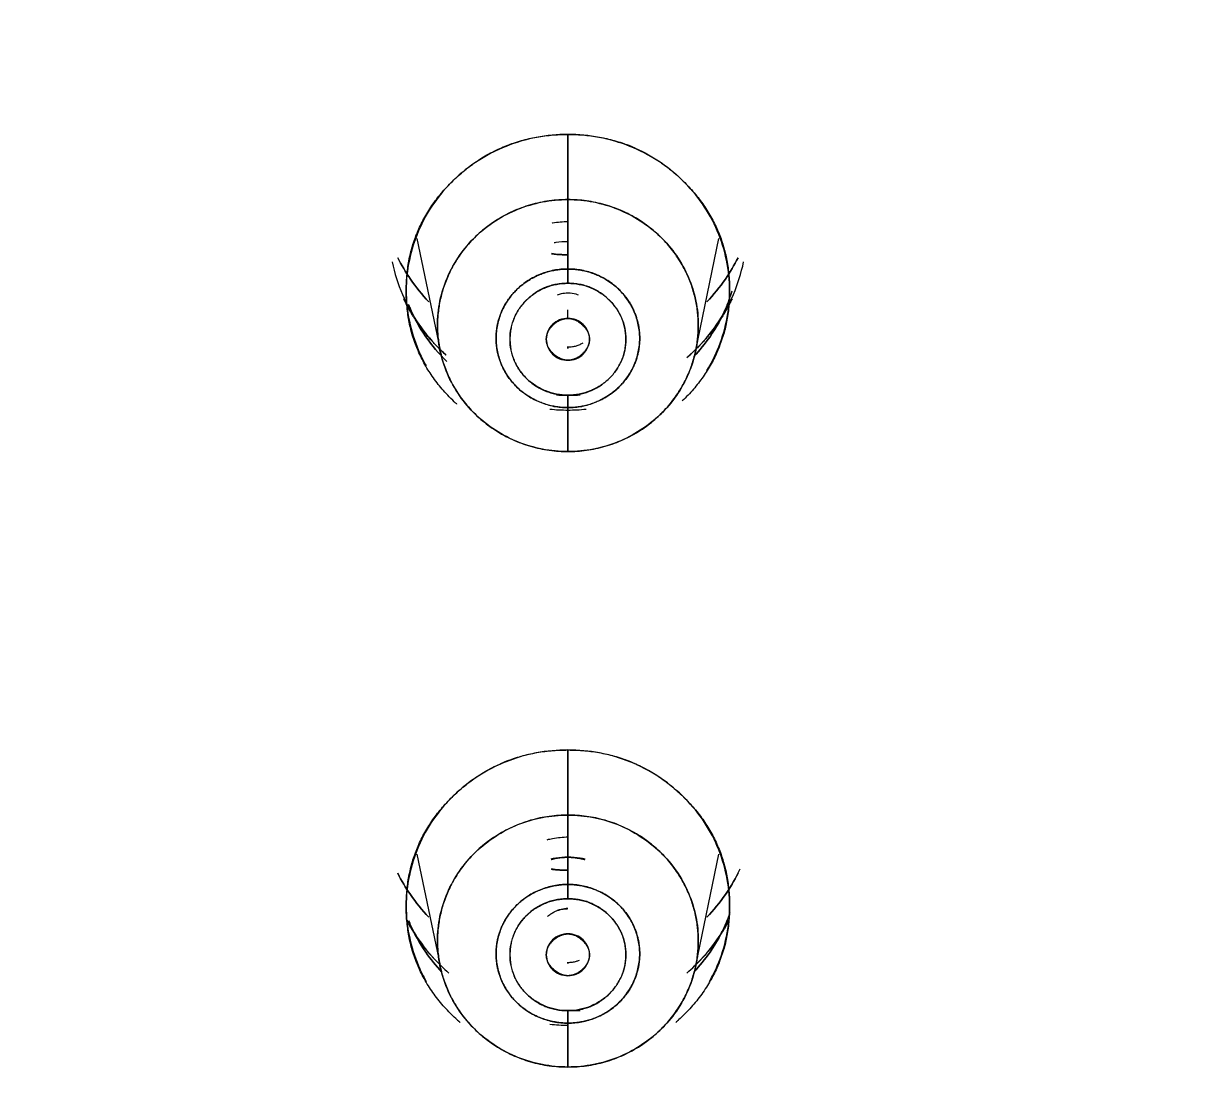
# Model space of a CAD drawing. Header units: inches. Extents: x 1105 to 1525, y -292 to 302.
# Drawn here: x 1197.06 to 1209.11, y 72.6 to 83.61 of the extents above; entities that cross this region are included whole.
import ezdxf

# ---------------------------------------------------------------- set-up
doc = ezdxf.new("R2010")
doc.units = ezdxf.units.IN
doc.header["$LTSCALE"] = 2.42
doc.header["$MEASUREMENT"] = 0
doc.header["$PDMODE"] = 3
doc.header["$PDSIZE"] = 0.3125
doc.layers.get('0').update_dxf_attribs({"linetype": 'CONTINUOUS'})
doc.layers.get('Defpoints').update_dxf_attribs({"linetype": 'CONTINUOUS'})
doc.layers.add('DIM', color=3, linetype='CONTINUOUS', lineweight=18)
doc.styles.get("Standard").update_dxf_attribs({"font": 'arial.ttf', "width": 0.8})
doc.dimstyles.new('ISO-25', dxfattribs={"dimtxt": 5, "dimasz": 2.5, "dimexe": 1.25, "dimexo": 0.625, "dimgap": 2, "dimtad": 1, "dimtih": 1, "dimtoh": 1, "dimdec": 1, "dimdsep": 46, "dimtxsty": 'Standard', "dimcen": 0, "dimclrd": 3, "dimclre": 3, "dimclrt": 4, "dimadec": 0, "dimazin": 0, "dimtfac": 1, "dimtdec": 1, "dimtmove": 0, "dimatfit": 3, "dimfxl": 1, "dimarcsym": 0})

# ---------------------------------------------------------------- blocks, each defined once
blk = doc.blocks.new('*D3')
at = {"layer": 'Defpoints', "color": 0, "transparency": 16777216}
for p in [(1279.036, 140.16), (1143.365, 34.026), (1279.036, 34.019)]:
    blk.add_point(p, dxfattribs=at)
at = {"layer": 'DIM', "color": 3, "lineweight": -2, "transparency": 16777216}
for p, q in [((1143.365, 34.651), (1143.365, 141.41)), ((1279.036, 34.644), (1279.036, 141.41)), ((1148.365, 140.16), (1202.64, 140.16)), ((1274.036, 140.16), (1219.761, 140.16))]:
    blk.add_line(p, q, dxfattribs=at)
at = {"layer": 'DIM', "color": 3, "transparency": 16777216}
for points in [[(1148.365, 140.993), (1148.365, 139.326), (1143.365, 140.16)], [(1274.036, 140.993), (1274.036, 139.326), (1279.036, 140.16)]]:
    blk.add_solid(points, dxfattribs=at)
at = {"layer": 'DIM', "color": 4, "transparency": 16777216, "insert": (1211.201, 140.16), "char_height": 5, "attachment_point": 5}
blk.add_mtext('135.7', dxfattribs=at)

msp = doc.modelspace()

# ---------------------------------------------------------------- linework, layer by layer
at = {"linetype": 'Continuous', "lineweight": 18, "extrusion": (0, 1, 0)}
for p, q in [((1201.137, 81.376), (1201.376, 80.22)), ((1204.025, 80.22), (1204.264, 81.376)), ((1201.137, 75.001), (1201.376, 73.845)), ((1204.025, 73.845), (1204.264, 75.001))]:
    msp.add_line(p, q, dxfattribs=at)
at = {"linetype": 'Continuous', "lineweight": 18}
for points, degree, knots in [([(1211.201, 97.587), (1208.989, 97.587), (1204.567, 97.377), (1197.996, 96.435), (1191.554, 94.877), (1185.3, 92.715), (1179.296, 89.972), (1173.599, 86.674), (1168.264, 82.852), (1163.343, 78.543), (1158.882, 73.79), (1154.926, 68.637), (1151.511, 63.134), (1148.672, 57.334), (1146.434, 51.293), (1144.82, 45.07), (1143.846, 38.724), (1143.628, 34.452), (1143.628, 32.316)], 3, [0, 0, 0, 0, 0.0625, 0.125, 0.1875, 0.25, 0.3125, 0.375, 0.4375, 0.5, 0.5625, 0.625, 0.6875, 0.75, 0.8125, 0.875, 0.9375, 1, 1, 1, 1]), ([(1143.628, 32.316), (1143.628, 33.384), (1143.683, 35.52), (1143.927, 38.716), (1144.333, 41.897), (1145.089, 46.107), (1146.435, 51.293), (1148.671, 57.334), (1151.513, 63.133), (1154.925, 68.637), (1158.884, 73.789), (1163.342, 78.544), (1168.266, 82.851), (1175.377, 87.949), (1185.175, 93.007), (1195.807, 96.122), (1204.567, 97.376), (1208.989, 97.587), (1211.201, 97.587)], 3, [0, 0, 0, 0, 0.03125, 0.0625, 0.09375, 0.125, 0.1875, 0.25, 0.3125, 0.375, 0.4375, 0.5, 0.5625, 0.625, 0.75, 0.875, 0.9375, 1, 1, 1, 1]), ([(1211.201, 96.342), (1204.652, 96.342), (1191.804, 93.873), (1179.702, 89.031), (1174.255, 85.516), (1168.81, 82.002), (1159.547, 73.055), (1152.269, 62.535), (1147.256, 50.845), (1144.7, 38.434), (1144.7, 32.107)], 2, [0, 0, 0, 0.125, 0.25, 0.375, 0.375, 0.5, 0.625, 0.75, 0.875, 1, 1, 1]), ([(1195.817, 93.394), (1202.015, 94.846), (1208.388, 95.111), (1213.318, 95.316), (1218.223, 94.804), (1224.622, 94.135), (1230.757, 92.275), (1238.11, 90.045), (1244.729, 86.221), (1251.525, 82.295), (1257.155, 76.908), (1262.782, 71.525), (1266.914, 64.997), (1271.044, 58.472), (1273.44, 51.181), (1275.835, 43.891), (1276.356, 36.257), (1276.877, 28.632), (1275.497, 21.105), (1274.115, 13.574), (1270.908, 6.579), (1268.052, 0.347), (1263.883, -5.15), (1257.961, -12.96), (1249.886, -18.696), (1244.869, -22.26), (1239.241, -24.844)], 2, [0, 0, 0, 0.125, 0.125, 0.1875, 0.1875, 0.25, 0.25, 0.3125, 0.3125, 0.375, 0.375, 0.4375, 0.4375, 0.5, 0.5, 0.5625, 0.5625, 0.625, 0.625, 0.6875, 0.6875, 0.75, 0.75, 0.875, 0.875, 1, 1, 1]), ([(1239.241, -24.844), (1239.945, -24.521), (1241.272, -23.883), (1243.174, -22.889), (1245.001, -21.861), (1246.885, -20.721), (1248.901, -19.401), (1251.067, -17.862), (1253.381, -16.063), (1255.852, -13.947), (1258.478, -11.445), (1261.219, -8.502), (1263.993, -5.097), (1266.701, -1.233), (1269.256, 3.091), (1271.566, 7.863), (1273.516, 12.997), (1275.013, 18.357), (1276.016, 23.822), (1276.519, 29.339), (1276.519, 34.879), (1276.016, 40.4), (1275.013, 45.856), (1273.519, 51.206), (1271.546, 56.409), (1269.108, 61.424), (1266.224, 66.213), (1262.916, 70.741), (1259.21, 74.971), (1255.137, 78.868), (1250.725, 82.407), (1245.994, 85.568), (1241.004, 88.308), (1235.91, 90.561), (1230.9, 92.3), (1226.102, 93.564), (1221.565, 94.42), (1217.342, 94.931), (1213.501, 95.163), (1210.069, 95.186), (1207.014, 95.06), (1204.285, 94.831), (1201.84, 94.532), (1199.657, 94.187), (1197.676, 93.811), (1196.425, 93.537), (1195.817, 93.394)], 3, [0, 0, 0, 0, 0.012202, 0.023189, 0.033858, 0.045296, 0.057999, 0.071972, 0.087381, 0.104481, 0.123651, 0.145097, 0.168608, 0.193819, 0.220656, 0.249232, 0.279085, 0.309194, 0.339088, 0.368937, 0.398843, 0.428755, 0.458652, 0.488547, 0.518447, 0.548347, 0.57824, 0.608136, 0.638049, 0.667943, 0.697772, 0.727718, 0.757896, 0.787508, 0.81533, 0.841142, 0.865293, 0.887639, 0.907732, 0.925508, 0.941345, 0.955585, 0.96839, 0.979913, 0.990205, 1, 1, 1, 1]), ([(1275.847, 28.397), (1275.855, 28.506), (1276.042, 31.393), (1276.001, 37.08), (1274.791, 45.363), (1272.449, 53.418), (1269.02, 61.1), (1264.562, 68.273), (1259.157, 74.81), (1252.9, 80.594), (1245.902, 85.522), (1238.289, 89.508), (1230.196, 92.479), (1221.759, 94.387), (1213.124, 95.194), (1204.448, 94.882), (1198.741, 93.93), (1195.937, 93.274)], 3, [0, 0, 0, 0, 0.002813, 0.073998, 0.145197, 0.216398, 0.287593, 0.358788, 0.429985, 0.501178, 0.572361, 0.643545, 0.714738, 0.785869, 0.857235, 0.928659, 1, 1, 1, 1]), ([(1195.887, 93.19), (1196.492, 93.332), (1197.738, 93.605), (1199.71, 93.979), (1201.883, 94.322), (1204.316, 94.62), (1207.033, 94.848), (1210.074, 94.973), (1213.49, 94.95), (1217.314, 94.719), (1221.518, 94.21), (1226.034, 93.358), (1230.81, 92.1), (1235.796, 90.369), (1240.867, 88.127), (1245.834, 85.4), (1250.543, 82.252), (1254.935, 78.73), (1258.989, 74.851), (1262.678, 70.64), (1265.971, 66.134), (1268.842, 61.366), (1271.269, 56.374), (1273.233, 51.195), (1274.72, 45.87), (1275.718, 40.438), (1276.219, 34.943), (1276.219, 29.429), (1275.719, 23.937), (1274.72, 18.497), (1273.23, 13.162), (1271.289, 8.051), (1268.99, 3.302), (1266.446, -1.003), (1263.75, -4.849), (1260.989, -8.238), (1258.26, -11.168), (1255.647, -13.658), (1253.187, -15.765), (1250.884, -17.555), (1248.728, -19.088), (1246.721, -20.401), (1244.846, -21.536), (1243.027, -22.56), (1241.133, -23.549), (1239.813, -24.184), (1239.113, -24.505)], 3, [0, 0, 0, 0, 0.009795, 0.020087, 0.03161, 0.044415, 0.058655, 0.074492, 0.092268, 0.112361, 0.134707, 0.158858, 0.18467, 0.212492, 0.242104, 0.272282, 0.302228, 0.332057, 0.361951, 0.391864, 0.42176, 0.451653, 0.481553, 0.511453, 0.541348, 0.571245, 0.601157, 0.631063, 0.660912, 0.690806, 0.720915, 0.750768, 0.779344, 0.806181, 0.831392, 0.854903, 0.876349, 0.895519, 0.912619, 0.928028, 0.942001, 0.954704, 0.966142, 0.976811, 0.987798, 1, 1, 1, 1]), ([(1238.926, -24.204), (1244.594, -21.601), (1249.636, -17.993), (1253.679, -15.099), (1257.214, -11.632), (1261.748, -7.184), (1265.281, -1.952), (1269.377, 4.114), (1271.926, 10.932), (1274.313, 17.314), (1275.221, 24.04), (1276.204, 31.32), (1275.41, 38.624), (1274.478, 47.195), (1271.171, 55.203), (1268.094, 62.655), (1263.166, 69.11), (1259.017, 74.545), (1253.753, 79.002), (1248.176, 83.723), (1241.629, 87.101), (1235.346, 90.344), (1228.485, 92.185), (1218.496, 94.865), (1208.135, 94.39), (1201.98, 94.108), (1195.989, 92.705)], 2, [0, 0, 0, 0.125, 0.125, 0.1875, 0.1875, 0.25, 0.25, 0.3125, 0.3125, 0.375, 0.375, 0.4375, 0.4375, 0.5, 0.5, 0.5625, 0.5625, 0.625, 0.625, 0.6875, 0.6875, 0.75, 0.75, 0.875, 0.875, 1, 1, 1]), ([(1195.989, 92.705), (1196.681, 92.867), (1198.001, 93.154), (1199.941, 93.514), (1201.848, 93.812), (1203.864, 94.068), (1206.081, 94.278), (1208.538, 94.424), (1211.258, 94.481), (1214.287, 94.415), (1217.665, 94.179), (1221.39, 93.718), (1225.413, 92.977), (1229.663, 91.91), (1234.077, 90.476), (1238.587, 88.642), (1243.083, 86.403), (1247.409, 83.81), (1251.422, 80.959), (1255.075, 77.927), (1258.424, 74.708), (1261.577, 71.202), (1264.604, 67.271), (1267.483, 62.819), (1270.107, 57.845), (1272.33, 52.456), (1274.036, 46.829), (1275.168, 41.173), (1275.735, 35.705), (1275.811, 30.574), (1275.491, 25.797), (1274.836, 21.258), (1273.845, 16.787), (1272.478, 12.274), (1270.697, 7.727), (1268.522, 3.274), (1266.041, -0.911), (1263.375, -4.71), (1260.618, -8.09), (1257.835, -11.072), (1255.092, -13.667), (1252.471, -15.879), (1250.029, -17.736), (1247.779, -19.294), (1245.71, -20.607), (1243.81, -21.721), (1242.074, -22.664), (1240.467, -23.48), (1239.433, -23.971), (1238.926, -24.204)], 3, [0, 0, 0, 0, 0.011269, 0.021419, 0.031278, 0.041852, 0.053605, 0.066538, 0.08081, 0.096678, 0.114498, 0.1344, 0.156117, 0.179301, 0.203861, 0.229789, 0.256714, 0.283873, 0.310306, 0.335514, 0.360061, 0.38505, 0.41157, 0.440282, 0.471001, 0.502948, 0.535235, 0.566974, 0.597228, 0.625207, 0.651, 0.675617, 0.700265, 0.725877, 0.752635, 0.779868, 0.806498, 0.831609, 0.855023, 0.876985, 0.897373, 0.915773, 0.93207, 0.946569, 0.959582, 0.971263, 0.981756, 0.991115, 1, 1, 1, 1]), ([(1202.701, 82.455), (1202.591, 82.455), (1202.481, 82.444), (1202.266, 82.403), (1202.161, 82.372), (1201.958, 82.291), (1201.861, 82.241), (1201.679, 82.123), (1201.594, 82.056), (1201.439, 81.906), (1201.369, 81.824), (1201.247, 81.648), (1201.196, 81.554), (1201.112, 81.358), (1201.08, 81.257), (1201.037, 81.049), (1201.026, 80.943), (1201.026, 80.731), (1201.037, 80.625), (1201.08, 80.418), (1201.112, 80.316), (1201.177, 80.163), (1201.204, 80.11), (1201.234, 80.057)], 3, [0, 0, 0, 0, 0.094677, 0.094677, 0.189354, 0.189354, 0.28403, 0.28403, 0.378707, 0.378707, 0.473384, 0.473384, 0.568061, 0.568061, 0.662738, 0.662738, 0.757414, 0.757414, 0.852091, 0.852091, 0.946768, 0.946768, 1, 1, 1, 1]), ([(1201.552, 79.66), (1201.534, 79.676), (1201.026, 80.166), (1201.026, 81.506), (1202.006, 82.455), (1202.701, 82.455)], 2, [0, 0, 0, 0.011878, 0.341252, 0.670626, 1, 1, 1]), ([(1204.14, 80.011), (1204.181, 80.078), (1204.217, 80.147), (1204.289, 80.316), (1204.321, 80.418), (1204.364, 80.625), (1204.375, 80.731), (1204.375, 80.943), (1204.364, 81.049), (1204.321, 81.257), (1204.289, 81.358), (1204.206, 81.554), (1204.154, 81.648), (1204.032, 81.824), (1203.962, 81.906), (1203.807, 82.056), (1203.722, 82.123), (1203.54, 82.241), (1203.443, 82.291), (1203.24, 82.372), (1203.135, 82.403), (1202.92, 82.444), (1202.81, 82.455), (1202.701, 82.455)], 3, [0, 0, 0, 0, 0.06799, 0.06799, 0.161191, 0.161191, 0.254392, 0.254392, 0.347593, 0.347593, 0.440794, 0.440794, 0.533995, 0.533995, 0.627196, 0.627196, 0.720397, 0.720397, 0.813598, 0.813598, 0.906799, 0.906799, 1, 1, 1, 1]), ([(1202.701, 82.455), (1203.394, 82.455), (1204.375, 81.508), (1204.375, 80.168), (1203.885, 79.694)], 2, [0, 0, 0, 0.33334, 0.666681, 1, 1, 1]), ([(1202.701, 79.17), (1202.612, 79.17), (1202.524, 79.179), (1202.35, 79.212), (1202.265, 79.237), (1202.102, 79.302), (1202.024, 79.343), (1201.877, 79.438), (1201.808, 79.492), (1201.683, 79.613), (1201.627, 79.679), (1201.528, 79.821), (1201.486, 79.897), (1201.419, 80.055), (1201.393, 80.137), (1201.358, 80.304), (1201.35, 80.39), (1201.35, 80.561), (1201.358, 80.646), (1201.393, 80.813), (1201.419, 80.896), (1201.486, 81.053), (1201.528, 81.129), (1201.627, 81.271), (1201.683, 81.337), (1201.808, 81.458), (1201.877, 81.513), (1202.024, 81.607), (1202.102, 81.648), (1202.265, 81.713), (1202.35, 81.738), (1202.524, 81.772), (1202.612, 81.78), (1202.701, 81.78)], 3, [0, 0, 0, 0, 0.0625, 0.0625, 0.125, 0.125, 0.1875, 0.1875, 0.25, 0.25, 0.3125, 0.3125, 0.375, 0.375, 0.4375, 0.4375, 0.5, 0.5, 0.5625, 0.5625, 0.625, 0.625, 0.6875, 0.6875, 0.75, 0.75, 0.8125, 0.8125, 0.875, 0.875, 0.9375, 0.9375, 1, 1, 1, 1]), ([(1202.701, 81.78), (1202.789, 81.78), (1202.877, 81.772), (1203.051, 81.738), (1203.136, 81.713), (1203.299, 81.648), (1203.377, 81.607), (1203.524, 81.513), (1203.593, 81.458), (1203.718, 81.337), (1203.775, 81.271), (1203.873, 81.129), (1203.915, 81.053), (1203.982, 80.896), (1204.008, 80.813), (1204.043, 80.646), (1204.051, 80.561), (1204.051, 80.39), (1204.043, 80.304), (1204.008, 80.137), (1203.982, 80.055), (1203.915, 79.897), (1203.873, 79.821), (1203.775, 79.679), (1203.718, 79.613), (1203.593, 79.492), (1203.524, 79.438), (1203.377, 79.343), (1203.299, 79.302), (1203.136, 79.237), (1203.051, 79.212), (1202.877, 79.179), (1202.789, 79.17), (1202.701, 79.17)], 3, [0, 0, 0, 0, 0.0625, 0.0625, 0.125, 0.125, 0.1875, 0.1875, 0.25, 0.25, 0.3125, 0.3125, 0.375, 0.375, 0.4375, 0.4375, 0.5, 0.5, 0.5625, 0.5625, 0.625, 0.625, 0.6875, 0.6875, 0.75, 0.75, 0.8125, 0.8125, 0.875, 0.875, 0.9375, 0.9375, 1, 1, 1, 1]), ([(1202.537, 81.537), (1202.539, 81.537), (1202.541, 81.538), (1202.595, 81.548), (1202.648, 81.553), (1202.701, 81.553)], 3, [0, 0, 0, 0, 0.033117, 0.033117, 1, 1, 1, 1]), ([(1202.701, 81.343), (1202.658, 81.344), (1202.616, 81.341), (1202.569, 81.333), (1202.563, 81.332), (1202.558, 81.331)], 3, [0, 0, 0, 0, 0.880087, 0.880087, 1, 1, 1, 1]), ([(1200.881, 81.134), (1200.905, 81.019), (1200.94, 80.906), (1201.033, 80.69), (1201.09, 80.586), (1201.225, 80.391), (1201.303, 80.3), (1201.405, 80.201), (1201.421, 80.186), (1201.438, 80.17)], 3, [0, 0, 0, 0, 0.312917, 0.312917, 0.626618, 0.626618, 0.940319, 0.940319, 1, 1, 1, 1]), ([(1200.938, 81.177), (1200.977, 81.101), (1201.021, 81.027), (1201.127, 80.873), (1201.19, 80.795), (1201.26, 80.722)], 3, [0, 0, 0, 0, 0.461241, 0.461241, 1, 1, 1, 1]), ([(1201.26, 80.722), (1201.19, 80.795), (1201.127, 80.873), (1201.021, 81.027), (1200.977, 81.101), (1200.938, 81.177)], 3, [0, 0, 0, 0, 0.538758, 0.538758, 1, 1, 1, 1]), ([(1203.933, 80.145), (1203.96, 80.168), (1203.987, 80.192), (1204.098, 80.3), (1204.176, 80.391), (1204.311, 80.586), (1204.368, 80.69), (1204.461, 80.906), (1204.496, 81.019), (1204.52, 81.134)], 3, [0, 0, 0, 0, 0.09084, 0.09084, 0.394146, 0.394146, 0.697452, 0.697452, 1, 1, 1, 1]), ([(1204.141, 80.722), (1204.211, 80.795), (1204.274, 80.873), (1204.38, 81.027), (1204.424, 81.101), (1204.463, 81.177)], 3, [0, 0, 0, 0, 0.538758, 0.538758, 1, 1, 1, 1]), ([(1204.463, 81.177), (1204.424, 81.101), (1204.38, 81.027), (1204.274, 80.873), (1204.211, 80.795), (1204.141, 80.722)], 3, [0, 0, 0, 0, 0.461241, 0.461241, 1, 1, 1, 1]), ([(1202.701, 81.061), (1202.652, 81.061), (1202.603, 81.057), (1202.508, 81.038), (1202.461, 81.025), (1202.371, 80.989), (1202.328, 80.967), (1202.247, 80.914), (1202.209, 80.884), (1202.14, 80.818), (1202.109, 80.781), (1202.055, 80.703), (1202.032, 80.661), (1201.995, 80.575), (1201.981, 80.529), (1201.962, 80.437), (1201.957, 80.39), (1201.957, 80.296), (1201.962, 80.249), (1201.981, 80.157), (1201.995, 80.112), (1202.032, 80.025), (1202.055, 79.983), (1202.109, 79.905), (1202.14, 79.868), (1202.209, 79.802), (1202.247, 79.772), (1202.328, 79.72), (1202.371, 79.698), (1202.461, 79.662), (1202.508, 79.648), (1202.603, 79.629), (1202.652, 79.625), (1202.701, 79.625)], 3, [0, 0, 0, 0, 0.0625, 0.0625, 0.125, 0.125, 0.1875, 0.1875, 0.25, 0.25, 0.3125, 0.3125, 0.375, 0.375, 0.4375, 0.4375, 0.5, 0.5, 0.5625, 0.5625, 0.625, 0.625, 0.6875, 0.6875, 0.75, 0.75, 0.8125, 0.8125, 0.875, 0.875, 0.9375, 0.9375, 1, 1, 1, 1]), ([(1202.701, 81.061), (1202.701, 81.037), (1202.701, 81.012), (1202.701, 80.962), (1202.701, 80.937), (1202.701, 80.913)], 3, [0, 0, 0, 0, 0.5, 0.5, 1, 1, 1, 1]), ([(1202.701, 79.625), (1202.749, 79.625), (1202.798, 79.629), (1202.893, 79.648), (1202.94, 79.662), (1203.03, 79.698), (1203.073, 79.72), (1203.154, 79.772), (1203.192, 79.802), (1203.261, 79.868), (1203.292, 79.905), (1203.346, 79.983), (1203.369, 80.025), (1203.406, 80.112), (1203.42, 80.157), (1203.439, 80.249), (1203.444, 80.296), (1203.444, 80.39), (1203.439, 80.437), (1203.42, 80.529), (1203.406, 80.575), (1203.369, 80.661), (1203.346, 80.703), (1203.292, 80.781), (1203.261, 80.818), (1203.192, 80.884), (1203.154, 80.914), (1203.073, 80.967), (1203.03, 80.989), (1202.94, 81.025), (1202.893, 81.038), (1202.798, 81.057), (1202.749, 81.061), (1202.701, 81.061)], 3, [0, 0, 0, 0, 0.0625, 0.0625, 0.125, 0.125, 0.1875, 0.1875, 0.25, 0.25, 0.3125, 0.3125, 0.375, 0.375, 0.4375, 0.4375, 0.5, 0.5, 0.5625, 0.5625, 0.625, 0.625, 0.6875, 0.6875, 0.75, 0.75, 0.8125, 0.8125, 0.875, 0.875, 0.9375, 0.9375, 1, 1, 1, 1]), ([(1202.701, 80.913), (1202.701, 80.937), (1202.701, 80.962), (1202.701, 81.012), (1202.701, 81.037), (1202.701, 81.061)], 3, [0, 0, 0, 0, 0.5, 0.5, 1, 1, 1, 1]), ([(1202.701, 79.754), (1202.661, 79.754), (1202.622, 79.758), (1202.545, 79.773), (1202.507, 79.784), (1202.435, 79.813), (1202.4, 79.831), (1202.335, 79.873), (1202.304, 79.897), (1202.248, 79.951), (1202.223, 79.98), (1202.18, 80.043), (1202.161, 80.077), (1202.131, 80.147), (1202.12, 80.183), (1202.104, 80.258), (1202.101, 80.296), (1202.101, 80.372), (1202.104, 80.41), (1202.12, 80.484), (1202.131, 80.52), (1202.161, 80.591), (1202.18, 80.624), (1202.223, 80.687), (1202.248, 80.717), (1202.304, 80.77), (1202.335, 80.794), (1202.4, 80.837), (1202.435, 80.855), (1202.507, 80.884), (1202.545, 80.895), (1202.622, 80.909), (1202.661, 80.913), (1202.701, 80.913)], 3, [0, 0, 0, 0, 0.0625, 0.0625, 0.125, 0.125, 0.1875, 0.1875, 0.25, 0.25, 0.3125, 0.3125, 0.375, 0.375, 0.4375, 0.4375, 0.5, 0.5, 0.5625, 0.5625, 0.625, 0.625, 0.6875, 0.6875, 0.75, 0.75, 0.8125, 0.8125, 0.875, 0.875, 0.9375, 0.9375, 1, 1, 1, 1]), ([(1202.701, 80.913), (1202.74, 80.913), (1202.779, 80.909), (1202.856, 80.895), (1202.894, 80.884), (1202.966, 80.855), (1203.001, 80.837), (1203.067, 80.794), (1203.097, 80.77), (1203.153, 80.717), (1203.178, 80.687), (1203.221, 80.624), (1203.24, 80.591), (1203.27, 80.52), (1203.281, 80.484), (1203.297, 80.41), (1203.301, 80.372), (1203.301, 80.296), (1203.297, 80.258), (1203.281, 80.183), (1203.27, 80.147), (1203.24, 80.077), (1203.221, 80.043), (1203.178, 79.98), (1203.153, 79.951), (1203.097, 79.897), (1203.067, 79.873), (1203.001, 79.831), (1202.966, 79.813), (1202.894, 79.784), (1202.856, 79.773), (1202.779, 79.758), (1202.74, 79.754), (1202.701, 79.754)], 3, [0, 0, 0, 0, 0.0625, 0.0625, 0.125, 0.125, 0.1875, 0.1875, 0.25, 0.25, 0.3125, 0.3125, 0.375, 0.375, 0.4375, 0.4375, 0.5, 0.5, 0.5625, 0.5625, 0.625, 0.625, 0.6875, 0.6875, 0.75, 0.75, 0.8125, 0.8125, 0.875, 0.875, 0.9375, 0.9375, 1, 1, 1, 1]), ([(1201.439, 80.17), (1201.413, 80.193), (1201.136, 80.46), (1201.001, 80.751)], 2, [0, 0, 0, 0.089516, 1, 1, 1]), ([(1202.701, 80.811), (1202.677, 80.811), (1202.639, 80.806), (1202.603, 80.795), (1202.59, 80.791)], 3, [0, 0, 0, 0, 0.632471, 1, 1, 1, 1]), ([(1202.812, 80.791), (1202.804, 80.794), (1202.768, 80.805), (1202.73, 80.811), (1202.701, 80.811)], 3, [0, 0, 0, 0, 0.226927, 1, 1, 1, 1]), ([(1204.4, 80.751), (1204.265, 80.461), (1203.974, 80.179), (1203.933, 80.144)], 2, [0, 0, 0, 0.865997, 1, 1, 1]), ([(1204.005, 80.154), (1204.066, 80.218), (1204.122, 80.287), (1204.237, 80.453), (1204.292, 80.552), (1204.361, 80.714), (1204.382, 80.773), (1204.401, 80.834)], 3, [0, 0, 0, 0, 0.33312, 0.33312, 0.759787, 0.759787, 1, 1, 1, 1]), ([(1201.446, 80.103), (1201.365, 80.182), (1201.292, 80.268), (1201.164, 80.453), (1201.109, 80.552), (1201.06, 80.669), (1201.054, 80.682), (1201.049, 80.695)], 3, [0, 0, 0, 0, 0.467691, 0.467691, 0.940225, 0.940225, 1, 1, 1, 1]), ([(1201.049, 80.695), (1201.054, 80.682), (1201.06, 80.669), (1201.109, 80.552), (1201.164, 80.453), (1201.292, 80.268), (1201.365, 80.182), (1201.446, 80.103)], 3, [0, 0, 0, 0, 0.059776, 0.059776, 0.53231, 0.53231, 1, 1, 1, 1]), ([(1204.352, 80.694), (1204.347, 80.681), (1204.341, 80.668), (1204.292, 80.552), (1204.237, 80.453), (1204.122, 80.287), (1204.066, 80.218), (1204.005, 80.154)], 3, [0, 0, 0, 0, 0.064486, 0.064486, 0.589834, 0.589834, 1, 1, 1, 1]), ([(1202.701, 80.549), (1202.671, 80.55), (1202.642, 80.544), (1202.588, 80.523), (1202.563, 80.507), (1202.522, 80.467), (1202.505, 80.443), (1202.483, 80.391), (1202.477, 80.362), (1202.477, 80.305), (1202.482, 80.277), (1202.505, 80.224), (1202.521, 80.2), (1202.563, 80.159), (1202.587, 80.143), (1202.642, 80.121), (1202.671, 80.116), (1202.701, 80.116)], 3, [0, 0, 0, 0, 0.125, 0.125, 0.25, 0.25, 0.375, 0.375, 0.5, 0.5, 0.625, 0.625, 0.75, 0.75, 0.875, 0.875, 1, 1, 1, 1]), ([(1202.701, 80.116), (1202.62, 80.117), (1202.478, 80.25), (1202.477, 80.333), (1202.476, 80.411), (1202.549, 80.482), (1202.618, 80.548), (1202.701, 80.549)], 2, [0, 0, 0, 0.25, 0.5, 0.5, 0.75, 0.75, 1, 1, 1]), ([(1202.701, 80.116), (1202.73, 80.116), (1202.759, 80.121), (1202.814, 80.143), (1202.839, 80.159), (1202.88, 80.2), (1202.896, 80.224), (1202.919, 80.277), (1202.925, 80.305), (1202.924, 80.362), (1202.918, 80.391), (1202.896, 80.443), (1202.879, 80.467), (1202.838, 80.507), (1202.813, 80.523), (1202.759, 80.544), (1202.73, 80.55), (1202.701, 80.549)], 3, [0, 0, 0, 0, 0.125, 0.125, 0.25, 0.25, 0.375, 0.375, 0.5, 0.5, 0.625, 0.625, 0.75, 0.75, 0.875, 0.875, 1, 1, 1, 1]), ([(1202.701, 80.549), (1202.781, 80.548), (1202.923, 80.415), (1202.924, 80.333), (1202.925, 80.254), (1202.852, 80.184), (1202.783, 80.117), (1202.701, 80.116)], 2, [0, 0, 0, 0.25, 0.5, 0.5, 0.75, 0.75, 1, 1, 1]), ([(1202.701, 80.254), (1202.716, 80.254), (1202.746, 80.256), (1202.788, 80.265), (1202.826, 80.279), (1202.849, 80.291), (1202.86, 80.297)], 3, [0, 0, 0, 0, 0.27336, 0.529944, 0.783312, 1, 1, 1, 1]), ([(1202.701, 79.754), (1202.701, 79.73), (1202.701, 79.707), (1202.701, 79.663), (1202.701, 79.643), (1202.701, 79.625)], 3, [0, 0, 0, 0, 0.5, 0.5, 1, 1, 1, 1]), ([(1202.701, 79.625), (1202.701, 79.643), (1202.701, 79.663), (1202.701, 79.707), (1202.701, 79.73), (1202.701, 79.754)], 3, [0, 0, 0, 0, 0.5, 0.5, 1, 1, 1, 1]), ([(1202.701, 79.6), (1202.701, 79.607), (1202.701, 79.61), (1202.701, 79.611), (1202.701, 79.609), (1202.701, 79.604), (1202.701, 79.604), (1202.701, 79.604)], 3, [0, 0, 0, 0, 0.499995, 0.499995, 0.99999, 0.99999, 1, 1, 1, 1]), ([(1202.701, 79.604), (1202.701, 79.604), (1202.701, 79.604), (1202.701, 79.609), (1202.701, 79.611), (1202.701, 79.61), (1202.701, 79.607), (1202.701, 79.6)], 3, [0, 0, 0, 0, 0.000072, 0.000072, 0.500036, 0.500036, 1, 1, 1, 1]), ([(1202.701, 76.079), (1202.591, 76.079), (1202.481, 76.069), (1202.266, 76.028), (1202.161, 75.997), (1201.958, 75.916), (1201.861, 75.866), (1201.679, 75.748), (1201.594, 75.681), (1201.439, 75.531), (1201.369, 75.449), (1201.247, 75.273), (1201.196, 75.179), (1201.112, 74.983), (1201.08, 74.881), (1201.037, 74.674), (1201.026, 74.568), (1201.026, 74.356), (1201.037, 74.25), (1201.08, 74.043), (1201.112, 73.941), (1201.177, 73.788), (1201.204, 73.734), (1201.234, 73.682)], 3, [0, 0, 0, 0, 0.094677, 0.094677, 0.189354, 0.189354, 0.28403, 0.28403, 0.378707, 0.378707, 0.473384, 0.473384, 0.568061, 0.568061, 0.662738, 0.662738, 0.757414, 0.757414, 0.852091, 0.852091, 0.946768, 0.946768, 1, 1, 1, 1]), ([(1201.584, 73.256), (1201.55, 73.286), (1201.026, 73.791), (1201.026, 75.131), (1202.006, 76.079), (1202.701, 76.079)], 2, [0, 0, 0, 0.022144, 0.348096, 0.674048, 1, 1, 1]), ([(1204.167, 73.682), (1204.197, 73.734), (1204.224, 73.788), (1204.289, 73.941), (1204.321, 74.043), (1204.364, 74.25), (1204.375, 74.356), (1204.375, 74.568), (1204.364, 74.674), (1204.321, 74.881), (1204.289, 74.983), (1204.206, 75.179), (1204.154, 75.273), (1204.032, 75.449), (1203.962, 75.531), (1203.807, 75.681), (1203.722, 75.748), (1203.54, 75.866), (1203.443, 75.916), (1203.24, 75.997), (1203.135, 76.028), (1202.92, 76.069), (1202.81, 76.079), (1202.701, 76.079)], 3, [0, 0, 0, 0, 0.053232, 0.053232, 0.147909, 0.147909, 0.242586, 0.242586, 0.337262, 0.337262, 0.431939, 0.431939, 0.526616, 0.526616, 0.621293, 0.621293, 0.71597, 0.71597, 0.810646, 0.810646, 0.905323, 0.905323, 1, 1, 1, 1]), ([(1202.701, 76.079), (1203.394, 76.079), (1204.375, 75.133), (1204.375, 73.793), (1203.851, 73.286), (1203.817, 73.256)], 2, [0, 0, 0, 0.325952, 0.651904, 0.977856, 1, 1, 1]), ([(1202.701, 72.795), (1202.612, 72.795), (1202.524, 72.804), (1202.35, 72.837), (1202.265, 72.862), (1202.102, 72.927), (1202.024, 72.968), (1201.877, 73.063), (1201.808, 73.117), (1201.683, 73.238), (1201.627, 73.304), (1201.528, 73.446), (1201.486, 73.522), (1201.419, 73.68), (1201.393, 73.762), (1201.358, 73.929), (1201.35, 74.015), (1201.35, 74.185), (1201.358, 74.271), (1201.393, 74.438), (1201.419, 74.52), (1201.486, 74.678), (1201.528, 74.754), (1201.627, 74.896), (1201.683, 74.962), (1201.808, 75.083), (1201.877, 75.137), (1202.024, 75.232), (1202.102, 75.273), (1202.265, 75.338), (1202.35, 75.363), (1202.524, 75.396), (1202.612, 75.405), (1202.701, 75.405)], 3, [0, 0, 0, 0, 0.0625, 0.0625, 0.125, 0.125, 0.1875, 0.1875, 0.25, 0.25, 0.3125, 0.3125, 0.375, 0.375, 0.4375, 0.4375, 0.5, 0.5, 0.5625, 0.5625, 0.625, 0.625, 0.6875, 0.6875, 0.75, 0.75, 0.8125, 0.8125, 0.875, 0.875, 0.9375, 0.9375, 1, 1, 1, 1]), ([(1202.701, 75.405), (1202.789, 75.405), (1202.877, 75.396), (1203.051, 75.363), (1203.136, 75.338), (1203.299, 75.273), (1203.377, 75.232), (1203.524, 75.137), (1203.593, 75.083), (1203.718, 74.962), (1203.775, 74.896), (1203.873, 74.754), (1203.915, 74.678), (1203.982, 74.52), (1204.008, 74.438), (1204.043, 74.271), (1204.051, 74.185), (1204.051, 74.015), (1204.043, 73.929), (1204.008, 73.762), (1203.982, 73.68), (1203.915, 73.522), (1203.873, 73.446), (1203.775, 73.304), (1203.718, 73.238), (1203.593, 73.117), (1203.524, 73.063), (1203.377, 72.968), (1203.299, 72.927), (1203.136, 72.862), (1203.051, 72.837), (1202.877, 72.804), (1202.789, 72.795), (1202.701, 72.795)], 3, [0, 0, 0, 0, 0.0625, 0.0625, 0.125, 0.125, 0.1875, 0.1875, 0.25, 0.25, 0.3125, 0.3125, 0.375, 0.375, 0.4375, 0.4375, 0.5, 0.5, 0.5625, 0.5625, 0.625, 0.625, 0.6875, 0.6875, 0.75, 0.75, 0.8125, 0.8125, 0.875, 0.875, 0.9375, 0.9375, 1, 1, 1, 1]), ([(1202.485, 75.15), (1202.504, 75.155), (1202.523, 75.159), (1202.595, 75.173), (1202.648, 75.178), (1202.701, 75.178)], 3, [0, 0, 0, 0, 0.270606, 0.270606, 1, 1, 1, 1]), ([(1202.701, 74.968), (1202.658, 74.969), (1202.616, 74.966), (1202.557, 74.956), (1202.54, 74.952), (1202.523, 74.948)], 3, [0, 0, 0, 0, 0.704103, 0.704103, 1, 1, 1, 1]), ([(1202.526, 74.944), (1202.528, 74.945), (1202.538, 74.948), (1202.557, 74.952), (1202.582, 74.957), (1202.606, 74.961), (1202.63, 74.964), (1202.654, 74.966), (1202.677, 74.968), (1202.693, 74.968), (1202.701, 74.968)], 3, [0, 0, 0, 0, 0.035163, 0.181263, 0.324683, 0.465375, 0.603293, 0.738395, 0.870642, 1, 1, 1, 1]), ([(1202.878, 74.948), (1202.861, 74.952), (1202.844, 74.956), (1202.785, 74.966), (1202.743, 74.969), (1202.701, 74.968)], 3, [0, 0, 0, 0, 0.295897, 0.295897, 1, 1, 1, 1]), ([(1202.701, 74.968), (1202.704, 74.968), (1202.712, 74.968), (1202.723, 74.968), (1202.735, 74.967), (1202.747, 74.966), (1202.759, 74.965), (1202.771, 74.964), (1202.784, 74.962), (1202.797, 74.96), (1202.81, 74.958), (1202.823, 74.956), (1202.837, 74.953), (1202.85, 74.95), (1202.863, 74.947), (1202.871, 74.944), (1202.875, 74.943)], 3, [0, 0, 0, 0, 0.063061, 0.127606, 0.193632, 0.261135, 0.33011, 0.400551, 0.472453, 0.545807, 0.620608, 0.696845, 0.774511, 0.853596, 0.93409, 1, 1, 1, 1]), ([(1204.141, 74.347), (1204.211, 74.42), (1204.274, 74.498), (1204.39, 74.665), (1204.441, 74.754), (1204.485, 74.847)], 3, [0, 0, 0, 0, 0.494521, 0.494521, 1, 1, 1, 1]), ([(1200.938, 74.802), (1200.977, 74.725), (1201.021, 74.652), (1201.127, 74.498), (1201.19, 74.42), (1201.26, 74.347)], 3, [0, 0, 0, 0, 0.461241, 0.461241, 1, 1, 1, 1]), ([(1201.26, 74.347), (1201.19, 74.42), (1201.127, 74.498), (1201.021, 74.652), (1200.977, 74.725), (1200.938, 74.802)], 3, [0, 0, 0, 0, 0.538758, 0.538758, 1, 1, 1, 1]), ([(1204.463, 74.802), (1204.424, 74.725), (1204.38, 74.652), (1204.274, 74.498), (1204.211, 74.42), (1204.141, 74.347)], 3, [0, 0, 0, 0, 0.461241, 0.461241, 1, 1, 1, 1]), ([(1202.701, 74.686), (1202.652, 74.686), (1202.603, 74.682), (1202.508, 74.663), (1202.461, 74.65), (1202.371, 74.614), (1202.328, 74.591), (1202.247, 74.539), (1202.209, 74.509), (1202.14, 74.443), (1202.109, 74.406), (1202.055, 74.328), (1202.032, 74.286), (1201.995, 74.199), (1201.981, 74.154), (1201.962, 74.062), (1201.957, 74.015), (1201.957, 73.921), (1201.962, 73.874), (1201.981, 73.782), (1201.995, 73.737), (1202.032, 73.65), (1202.055, 73.608), (1202.109, 73.53), (1202.14, 73.493), (1202.209, 73.427), (1202.247, 73.397), (1202.328, 73.345), (1202.371, 73.322), (1202.461, 73.286), (1202.508, 73.273), (1202.603, 73.254), (1202.652, 73.25), (1202.701, 73.25)], 3, [0, 0, 0, 0, 0.0625, 0.0625, 0.125, 0.125, 0.1875, 0.1875, 0.25, 0.25, 0.3125, 0.3125, 0.375, 0.375, 0.4375, 0.4375, 0.5, 0.5, 0.5625, 0.5625, 0.625, 0.625, 0.6875, 0.6875, 0.75, 0.75, 0.8125, 0.8125, 0.875, 0.875, 0.9375, 0.9375, 1, 1, 1, 1]), ([(1202.701, 74.538), (1202.701, 74.562), (1202.701, 74.587), (1202.701, 74.637), (1202.701, 74.662), (1202.701, 74.686)], 3, [0, 0, 0, 0, 0.5, 0.5, 1, 1, 1, 1]), ([(1202.701, 74.686), (1202.701, 74.662), (1202.701, 74.637), (1202.701, 74.587), (1202.701, 74.562), (1202.701, 74.538)], 3, [0, 0, 0, 0, 0.5, 0.5, 1, 1, 1, 1]), ([(1202.701, 73.25), (1202.749, 73.25), (1202.798, 73.254), (1202.893, 73.273), (1202.94, 73.286), (1203.03, 73.322), (1203.073, 73.345), (1203.154, 73.397), (1203.192, 73.427), (1203.261, 73.493), (1203.292, 73.53), (1203.346, 73.608), (1203.369, 73.65), (1203.406, 73.737), (1203.42, 73.782), (1203.439, 73.874), (1203.444, 73.921), (1203.444, 74.015), (1203.439, 74.062), (1203.42, 74.154), (1203.406, 74.199), (1203.369, 74.286), (1203.346, 74.328), (1203.292, 74.406), (1203.261, 74.443), (1203.192, 74.509), (1203.154, 74.539), (1203.073, 74.591), (1203.03, 74.614), (1202.94, 74.65), (1202.893, 74.663), (1202.798, 74.682), (1202.749, 74.686), (1202.701, 74.686)], 3, [0, 0, 0, 0, 0.0625, 0.0625, 0.125, 0.125, 0.1875, 0.1875, 0.25, 0.25, 0.3125, 0.3125, 0.375, 0.375, 0.4375, 0.4375, 0.5, 0.5, 0.5625, 0.5625, 0.625, 0.625, 0.6875, 0.6875, 0.75, 0.75, 0.8125, 0.8125, 0.875, 0.875, 0.9375, 0.9375, 1, 1, 1, 1]), ([(1202.701, 73.379), (1202.661, 73.379), (1202.622, 73.383), (1202.545, 73.398), (1202.507, 73.409), (1202.435, 73.438), (1202.4, 73.456), (1202.335, 73.498), (1202.304, 73.522), (1202.248, 73.576), (1202.223, 73.605), (1202.18, 73.668), (1202.161, 73.702), (1202.131, 73.772), (1202.12, 73.808), (1202.104, 73.883), (1202.101, 73.921), (1202.101, 73.996), (1202.104, 74.034), (1202.12, 74.109), (1202.131, 74.145), (1202.161, 74.215), (1202.18, 74.249), (1202.223, 74.312), (1202.248, 74.342), (1202.304, 74.395), (1202.335, 74.419), (1202.4, 74.462), (1202.435, 74.479), (1202.507, 74.509), (1202.545, 74.52), (1202.622, 74.534), (1202.661, 74.538), (1202.701, 74.538)], 3, [0, 0, 0, 0, 0.0625, 0.0625, 0.125, 0.125, 0.1875, 0.1875, 0.25, 0.25, 0.3125, 0.3125, 0.375, 0.375, 0.4375, 0.4375, 0.5, 0.5, 0.5625, 0.5625, 0.625, 0.625, 0.6875, 0.6875, 0.75, 0.75, 0.8125, 0.8125, 0.875, 0.875, 0.9375, 0.9375, 1, 1, 1, 1]), ([(1202.701, 74.538), (1202.74, 74.538), (1202.779, 74.534), (1202.856, 74.52), (1202.894, 74.509), (1202.966, 74.479), (1203.001, 74.462), (1203.067, 74.419), (1203.097, 74.395), (1203.153, 74.342), (1203.178, 74.312), (1203.221, 74.249), (1203.24, 74.215), (1203.27, 74.145), (1203.281, 74.109), (1203.297, 74.034), (1203.301, 73.996), (1203.301, 73.921), (1203.297, 73.883), (1203.281, 73.808), (1203.27, 73.772), (1203.24, 73.702), (1203.221, 73.668), (1203.178, 73.605), (1203.153, 73.576), (1203.097, 73.522), (1203.067, 73.498), (1203.001, 73.456), (1202.966, 73.438), (1202.894, 73.409), (1202.856, 73.398), (1202.779, 73.383), (1202.74, 73.379), (1202.701, 73.379)], 3, [0, 0, 0, 0, 0.0625, 0.0625, 0.125, 0.125, 0.1875, 0.1875, 0.25, 0.25, 0.3125, 0.3125, 0.375, 0.375, 0.4375, 0.4375, 0.5, 0.5, 0.5625, 0.5625, 0.625, 0.625, 0.6875, 0.6875, 0.75, 0.75, 0.8125, 0.8125, 0.875, 0.875, 0.9375, 0.9375, 1, 1, 1, 1]), ([(1202.49, 74.354), (1202.493, 74.358), (1202.502, 74.365), (1202.516, 74.376), (1202.532, 74.387), (1202.549, 74.397), (1202.565, 74.406), (1202.582, 74.413), (1202.599, 74.419), (1202.616, 74.424), (1202.633, 74.429), (1202.651, 74.432), (1202.667, 74.434), (1202.684, 74.435), (1202.695, 74.435), (1202.701, 74.436)], 3, [0, 0, 0, 0, 0.067974, 0.15418, 0.238771, 0.321765, 0.403181, 0.483036, 0.56135, 0.638143, 0.713433, 0.787242, 0.859592, 0.930504, 1, 1, 1, 1]), ([(1202.701, 74.436), (1202.677, 74.436), (1202.639, 74.431), (1202.603, 74.42), (1202.59, 74.415)], 3, [0, 0, 0, 0, 0.632393, 1, 1, 1, 1]), ([(1204.005, 73.779), (1204.066, 73.843), (1204.122, 73.912), (1204.237, 74.078), (1204.292, 74.177), (1204.352, 74.318), (1204.367, 74.356), (1204.38, 74.395)], 3, [0, 0, 0, 0, 0.363891, 0.363891, 0.830418, 0.830418, 1, 1, 1, 1]), ([(1201.036, 74.316), (1201.072, 74.246), (1201.113, 74.178), (1201.225, 74.016), (1201.303, 73.925), (1201.414, 73.817), (1201.441, 73.793), (1201.468, 73.769)], 3, [0, 0, 0, 0, 0.338929, 0.338929, 0.847641, 0.847641, 1, 1, 1, 1]), ([(1201.054, 74.308), (1201.057, 74.299), (1201.061, 74.289), (1201.109, 74.177), (1201.164, 74.078), (1201.279, 73.912), (1201.335, 73.843), (1201.396, 73.779)], 3, [0, 0, 0, 0, 0.04709, 0.04709, 0.582208, 0.582208, 1, 1, 1, 1]), ([(1201.396, 73.779), (1201.335, 73.843), (1201.279, 73.912), (1201.164, 74.078), (1201.109, 74.177), (1201.061, 74.289), (1201.057, 74.299), (1201.054, 74.308)], 3, [0, 0, 0, 0, 0.417793, 0.417793, 0.95291, 0.95291, 1, 1, 1, 1]), ([(1203.933, 73.769), (1203.96, 73.793), (1203.987, 73.817), (1204.098, 73.925), (1204.176, 74.016), (1204.288, 74.178), (1204.329, 74.246), (1204.365, 74.316)], 3, [0, 0, 0, 0, 0.152359, 0.152359, 0.661071, 0.661071, 1, 1, 1, 1]), ([(1204.347, 74.308), (1204.344, 74.299), (1204.34, 74.29), (1204.292, 74.177), (1204.237, 74.078), (1204.122, 73.912), (1204.066, 73.843), (1204.005, 73.779)], 3, [0, 0, 0, 0, 0.047747, 0.047747, 0.582721, 0.582721, 1, 1, 1, 1]), ([(1202.701, 74.174), (1202.671, 74.175), (1202.642, 74.169), (1202.588, 74.148), (1202.563, 74.132), (1202.522, 74.092), (1202.505, 74.068), (1202.483, 74.016), (1202.477, 73.987), (1202.477, 73.93), (1202.482, 73.902), (1202.505, 73.849), (1202.521, 73.824), (1202.563, 73.784), (1202.587, 73.768), (1202.642, 73.746), (1202.671, 73.741), (1202.701, 73.741)], 3, [0, 0, 0, 0, 0.125, 0.125, 0.25, 0.25, 0.375, 0.375, 0.5, 0.5, 0.625, 0.625, 0.75, 0.75, 0.875, 0.875, 1, 1, 1, 1]), ([(1202.701, 73.741), (1202.62, 73.742), (1202.478, 73.875), (1202.477, 73.957), (1202.476, 74.036), (1202.549, 74.107), (1202.618, 74.173), (1202.701, 74.174)], 2, [0, 0, 0, 0.25, 0.5, 0.5, 0.75, 0.75, 1, 1, 1]), ([(1202.701, 73.741), (1202.73, 73.741), (1202.759, 73.746), (1202.814, 73.768), (1202.839, 73.784), (1202.88, 73.824), (1202.896, 73.849), (1202.919, 73.902), (1202.925, 73.93), (1202.924, 73.987), (1202.918, 74.016), (1202.896, 74.068), (1202.879, 74.092), (1202.838, 74.132), (1202.813, 74.148), (1202.759, 74.169), (1202.73, 74.175), (1202.701, 74.174)], 3, [0, 0, 0, 0, 0.125, 0.125, 0.25, 0.25, 0.375, 0.375, 0.5, 0.5, 0.625, 0.625, 0.75, 0.75, 0.875, 0.875, 1, 1, 1, 1]), ([(1202.701, 74.174), (1202.781, 74.173), (1202.923, 74.04), (1202.924, 73.957), (1202.925, 73.879), (1202.852, 73.808), (1202.783, 73.742), (1202.701, 73.741)], 2, [0, 0, 0, 0.25, 0.5, 0.5, 0.75, 0.75, 1, 1, 1]), ([(1202.701, 73.879), (1202.716, 73.879), (1202.746, 73.881), (1202.785, 73.889), (1202.809, 73.898), (1202.819, 73.901)], 3, [0, 0, 0, 0, 0.378673, 0.734105, 1, 1, 1, 1]), ([(1202.701, 73.25), (1202.701, 73.268), (1202.701, 73.288), (1202.701, 73.332), (1202.701, 73.355), (1202.701, 73.379)], 3, [0, 0, 0, 0, 0.5, 0.5, 1, 1, 1, 1]), ([(1202.701, 73.379), (1202.701, 73.355), (1202.701, 73.332), (1202.701, 73.288), (1202.701, 73.268), (1202.701, 73.25)], 3, [0, 0, 0, 0, 0.5, 0.5, 1, 1, 1, 1]), ([(1202.701, 73.225), (1202.701, 73.231), (1202.701, 73.235), (1202.701, 73.236), (1202.701, 73.234), (1202.701, 73.229), (1202.701, 73.229), (1202.701, 73.229)], 3, [0, 0, 0, 0, 0.499995, 0.499995, 0.99999, 0.99999, 1, 1, 1, 1]), ([(1202.701, 73.229), (1202.701, 73.229), (1202.701, 73.229), (1202.701, 73.234), (1202.701, 73.236), (1202.701, 73.235), (1202.701, 73.231), (1202.701, 73.225)], 3, [0, 0, 0, 0, 0.00001, 0.00001, 0.500005, 0.500005, 1, 1, 1, 1])]:
    msp.add_open_spline(points, degree=degree, knots=knots, dxfattribs=at)
for points, degree in [([(1144.7, 32.107), (1144.7, 34.21), (1144.914, 38.414), (1145.873, 44.659), (1147.462, 50.784), (1149.664, 56.728), (1152.458, 62.436), (1155.819, 67.851), (1159.713, 72.923), (1164.102, 77.601), (1168.946, 81.841), (1174.196, 85.602), (1179.802, 88.848), (1185.711, 91.547), (1191.866, 93.675), (1198.206, 95.209), (1204.672, 96.135), (1209.024, 96.342), (1211.201, 96.342)], 3), ([(1202.701, 82.455), (1202.701, 82.23), (1202.701, 82.005), (1202.701, 81.78)], 3), ([(1202.701, 81.78), (1202.701, 82.005), (1202.701, 82.23), (1202.701, 82.455)], 3), ([(1202.701, 81.208), (1202.644, 81.208), (1202.587, 81.212), (1202.532, 81.22)], 3), ([(1202.532, 81.219), (1202.614, 81.208), (1202.701, 81.208)], 2), ([(1202.701, 80.913), (1202.452, 80.913), (1202.101, 80.575), (1202.1, 80.094), (1202.451, 79.754), (1202.701, 79.754)], 2), ([(1202.701, 79.754), (1202.949, 79.754), (1203.3, 80.093), (1203.301, 80.573), (1202.95, 80.913), (1202.701, 80.913)], 2), ([(1202.701, 80.549), (1202.701, 80.579), (1202.701, 80.608), (1202.701, 80.637)], 3), ([(1202.701, 80.239), (1202.701, 80.244), (1202.701, 80.249), (1202.701, 80.254)], 3), ([(1202.701, 80.254), (1202.701, 80.249), (1202.701, 80.244), (1202.701, 80.239)], 3), ([(1202.701, 79.754), (1202.661, 79.754), (1202.622, 79.755), (1202.582, 79.757)], 3), ([(1202.582, 79.757), (1202.641, 79.754), (1202.701, 79.754)], 2), ([(1202.826, 79.757), (1202.784, 79.755), (1202.742, 79.754), (1202.701, 79.754)], 3), ([(1202.701, 79.754), (1202.763, 79.754), (1202.826, 79.757)], 2), ([(1202.513, 79.61), (1202.576, 79.603), (1202.638, 79.6), (1202.701, 79.6)], 3), ([(1202.701, 79.6), (1202.763, 79.6), (1202.826, 79.603), (1202.888, 79.61)], 3), ([(1202.701, 76.079), (1202.701, 75.855), (1202.701, 75.63), (1202.701, 75.405)], 3), ([(1202.701, 75.405), (1202.701, 75.63), (1202.701, 75.855), (1202.701, 76.079)], 3), ([(1202.701, 74.833), (1202.642, 74.833), (1202.584, 74.837), (1202.526, 74.846)], 3), ([(1202.532, 74.844), (1202.614, 74.833), (1202.701, 74.833)], 2), ([(1202.701, 74.538), (1202.452, 74.538), (1202.101, 74.199), (1202.1, 73.719), (1202.451, 73.379), (1202.701, 73.379)], 2), ([(1202.701, 73.379), (1202.949, 73.379), (1203.3, 73.718), (1203.301, 74.198), (1202.95, 74.538), (1202.701, 74.538)], 2), ([(1201.388, 73.842), (1201.17, 74.053), (1201.039, 74.3)], 2), ([(1204.362, 74.3), (1204.232, 74.054), (1204.013, 73.842)], 2), ([(1202.701, 73.379), (1202.763, 73.379), (1202.826, 73.382)], 2), ([(1202.701, 73.225), (1202.638, 73.225), (1202.576, 73.228), (1202.513, 73.235)], 3)]:
    msp.add_open_spline(points, degree=degree, dxfattribs=at)
for points, weights in [([(1202.701, 81.78), (1201.872, 81.78), (1201.35, 81.203), (1201.35, 80.475), (1201.35, 79.747), (1201.872, 79.17), (1202.701, 79.17)], [1.07887696065, 0.929965159869, 1.02259749912, 1.3567739784, 1.02259749912, 0.929965159869, 1.07887696065]), ([(1202.701, 79.17), (1203.529, 79.17), (1204.051, 79.747), (1204.051, 80.475), (1204.051, 81.203), (1203.529, 81.78), (1202.701, 81.78)], [1.07887696065, 0.929965159868, 1.02259749912, 1.3567739784, 1.02259749912, 0.929965159868, 1.07887696065]), ([(1202.701, 79.625), (1202.244, 79.625), (1201.957, 79.943), (1201.957, 80.343), (1201.957, 80.744), (1202.244, 81.061), (1202.701, 81.061)], [1.07887696065, 0.929965159869, 1.02259749912, 1.3567739784, 1.02259749912, 0.929965159869, 1.07887696065]), ([(1202.701, 81.061), (1203.157, 81.061), (1203.444, 80.744), (1203.444, 80.343), (1203.444, 79.943), (1203.157, 79.625), (1202.701, 79.625)], [1.07887696065, 0.929965159869, 1.02259749912, 1.3567739784, 1.02259749912, 0.929965159869, 1.07887696065]), ([(1202.701, 75.405), (1201.872, 75.405), (1201.35, 74.828), (1201.35, 74.1), (1201.35, 73.372), (1201.872, 72.795), (1202.701, 72.795)], [1.07887696065, 0.929965159868, 1.02259749912, 1.3567739784, 1.02259749912, 0.929965159868, 1.07887696065]), ([(1202.701, 72.795), (1203.529, 72.795), (1204.051, 73.372), (1204.051, 74.1), (1204.051, 74.828), (1203.529, 75.405), (1202.701, 75.405)], [1.07887696065, 0.929965159869, 1.02259749912, 1.3567739784, 1.02259749912, 0.929965159869, 1.07887696065]), ([(1202.701, 73.25), (1202.244, 73.25), (1201.957, 73.567), (1201.957, 73.968), (1201.957, 74.369), (1202.244, 74.686), (1202.701, 74.686)], [1.07887696065, 0.929965159868, 1.02259749912, 1.3567739784, 1.02259749912, 0.929965159868, 1.07887696065]), ([(1202.701, 74.686), (1203.157, 74.686), (1203.444, 74.369), (1203.444, 73.968), (1203.444, 73.567), (1203.157, 73.25), (1202.701, 73.25)], [1.07887696065, 0.92996515987, 1.02259749912, 1.3567739784, 1.02259749912, 0.92996515987, 1.07887696065])]:
    msp.add_rational_spline(points, weights, degree=3, knots=[0, 0, 0, 0, 0.5, 0.5, 0.5, 1, 1, 1, 1], dxfattribs=at)
for points, weights in [([(1202.701, 81.061), (1202.701, 81.322), (1202.701, 81.565), (1202.701, 81.78)], [1.07887696065, 1.06460060006, 1.06460060006, 1.07887696065]), ([(1202.701, 81.78), (1202.701, 81.565), (1202.701, 81.322), (1202.701, 81.061)], [1.07887696065, 1.06460060006, 1.06460060006, 1.07887696065]), ([(1202.701, 81.033), (1202.701, 81.129), (1202.701, 81.236), (1202.701, 81.343)], [1.00080759419, 1.00722941009, 1.0519499038, 1.1349690753]), ([(1202.701, 81.343), (1202.701, 81.236), (1202.701, 81.129), (1202.701, 81.033)], [1.13496729552, 1.05194874152, 1.00722880061, 1.0008074728]), ([(1202.701, 80.242), (1202.701, 80.258), (1202.701, 80.262), (1202.701, 80.254)], [1.02747886671, 1.0497586327, 1.08558666409, 1.13496296089]), ([(1202.701, 80.254), (1202.701, 80.262), (1202.701, 80.258), (1202.701, 80.242)], [1.13496474059, 1.08558806205, 1.04975967975, 1.0274795937]), ([(1202.701, 79.17), (1202.701, 79.277), (1202.701, 79.431), (1202.701, 79.625)], [1.07887696065, 1.06460060006, 1.06460060006, 1.07887696065]), ([(1202.701, 79.625), (1202.701, 79.431), (1202.701, 79.277), (1202.701, 79.17)], [1.07887696065, 1.06460060006, 1.06460060006, 1.07887696065]), ([(1202.701, 74.686), (1202.701, 74.947), (1202.701, 75.189), (1202.701, 75.405)], [1.07887696065, 1.06460060006, 1.06460060006, 1.07887696065]), ([(1202.701, 75.405), (1202.701, 75.189), (1202.701, 74.947), (1202.701, 74.686)], [1.07887696065, 1.06460060006, 1.06460060006, 1.07887696065]), ([(1202.701, 74.634), (1202.701, 74.735), (1202.701, 74.851), (1202.701, 74.968)], [1.00000000002, 1.00000096211, 1.04499065389, 1.13496907536]), ([(1202.701, 74.968), (1202.701, 74.861), (1202.701, 74.754), (1202.701, 74.658)], [1.13496729558, 1.05194874156, 1.00722880064, 1.0008074728]), ([(1202.701, 73.867), (1202.701, 73.883), (1202.701, 73.886), (1202.701, 73.879)], [1.02747886671, 1.0497586327, 1.08558666409, 1.13496296089]), ([(1202.701, 73.879), (1202.701, 73.886), (1202.701, 73.883), (1202.701, 73.867)], [1.13496474059, 1.08558806206, 1.04975967977, 1.02747959371]), ([(1202.701, 72.795), (1202.701, 72.902), (1202.701, 73.056), (1202.701, 73.25)], [1.07887696065, 1.06460060006, 1.06460060006, 1.07887696065]), ([(1202.701, 73.25), (1202.701, 73.056), (1202.701, 72.902), (1202.701, 72.795)], [1.07887696065, 1.06460060006, 1.06460060006, 1.07887696065])]:
    msp.add_rational_spline(points, weights, degree=3, dxfattribs=at)

# ---------------------------------------------------------------- dimensions: what is measured, and where the dimension line sits
at = {"layer": 'DIM'}
dim = msp.add_linear_dim(base=(1279.036, 140.16), p1=(1143.365, 34.026), p2=(1279.036, 34.019), dimstyle='ISO-25', override={"dimasz": 5, "dimtad": 0}, dxfattribs=at)
dim.commit()
dim.dimension.update_dxf_attribs({"geometry": '*D3', "text_midpoint": (1211.201, 140.16)})

doc.saveas('drawing.dxf')
